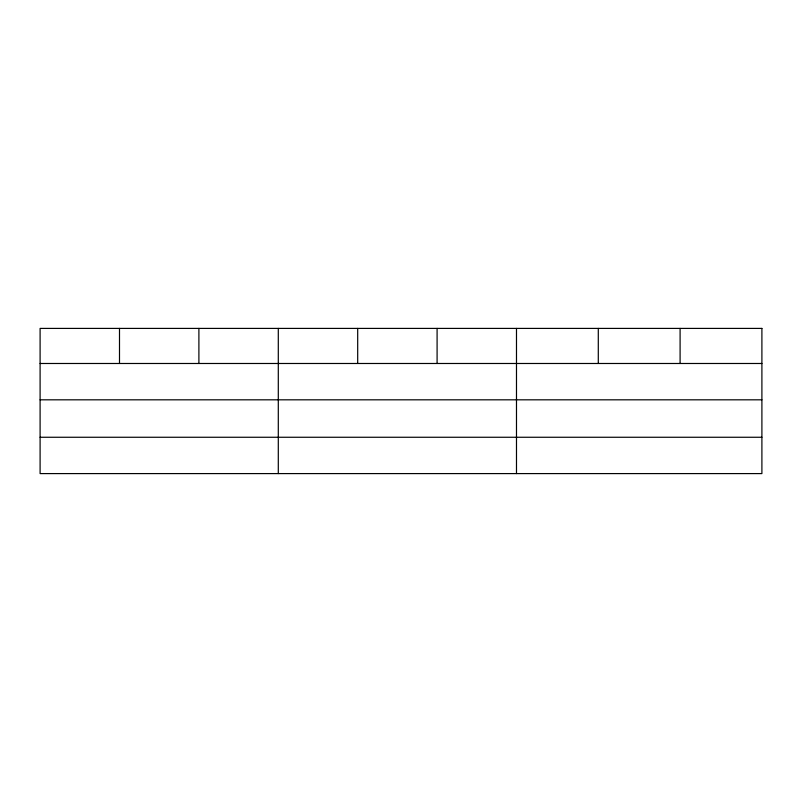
<?xml version="1.0" encoding="UTF-8"?>
<svg xmlns="http://www.w3.org/2000/svg" width="802" height="802" viewBox="0 0 802 802"><rect width="100%" height="100%" fill="white"/><g stroke="black" fill="none" stroke-linecap="round" stroke-linejoin="round"><path stroke-width="1.2" d="M40.1 363.486L761.9 363.486M40.1 399.817L761.9 399.817M40.1 437.26L761.9 437.26M680.096 328.409L680.096 363.486M598.292 328.409L598.292 363.486M516.488 328.409L516.488 473.591M437.09 328.409L437.09 363.486M357.692 328.409L357.692 363.486M278.294 328.409L278.294 473.591M198.896 328.409L198.896 363.486M119.498 328.409L119.498 363.486M761.9 328.409L40.1 328.409L40.1 473.591L761.9 473.591L761.9 328.409"/></g></svg>
